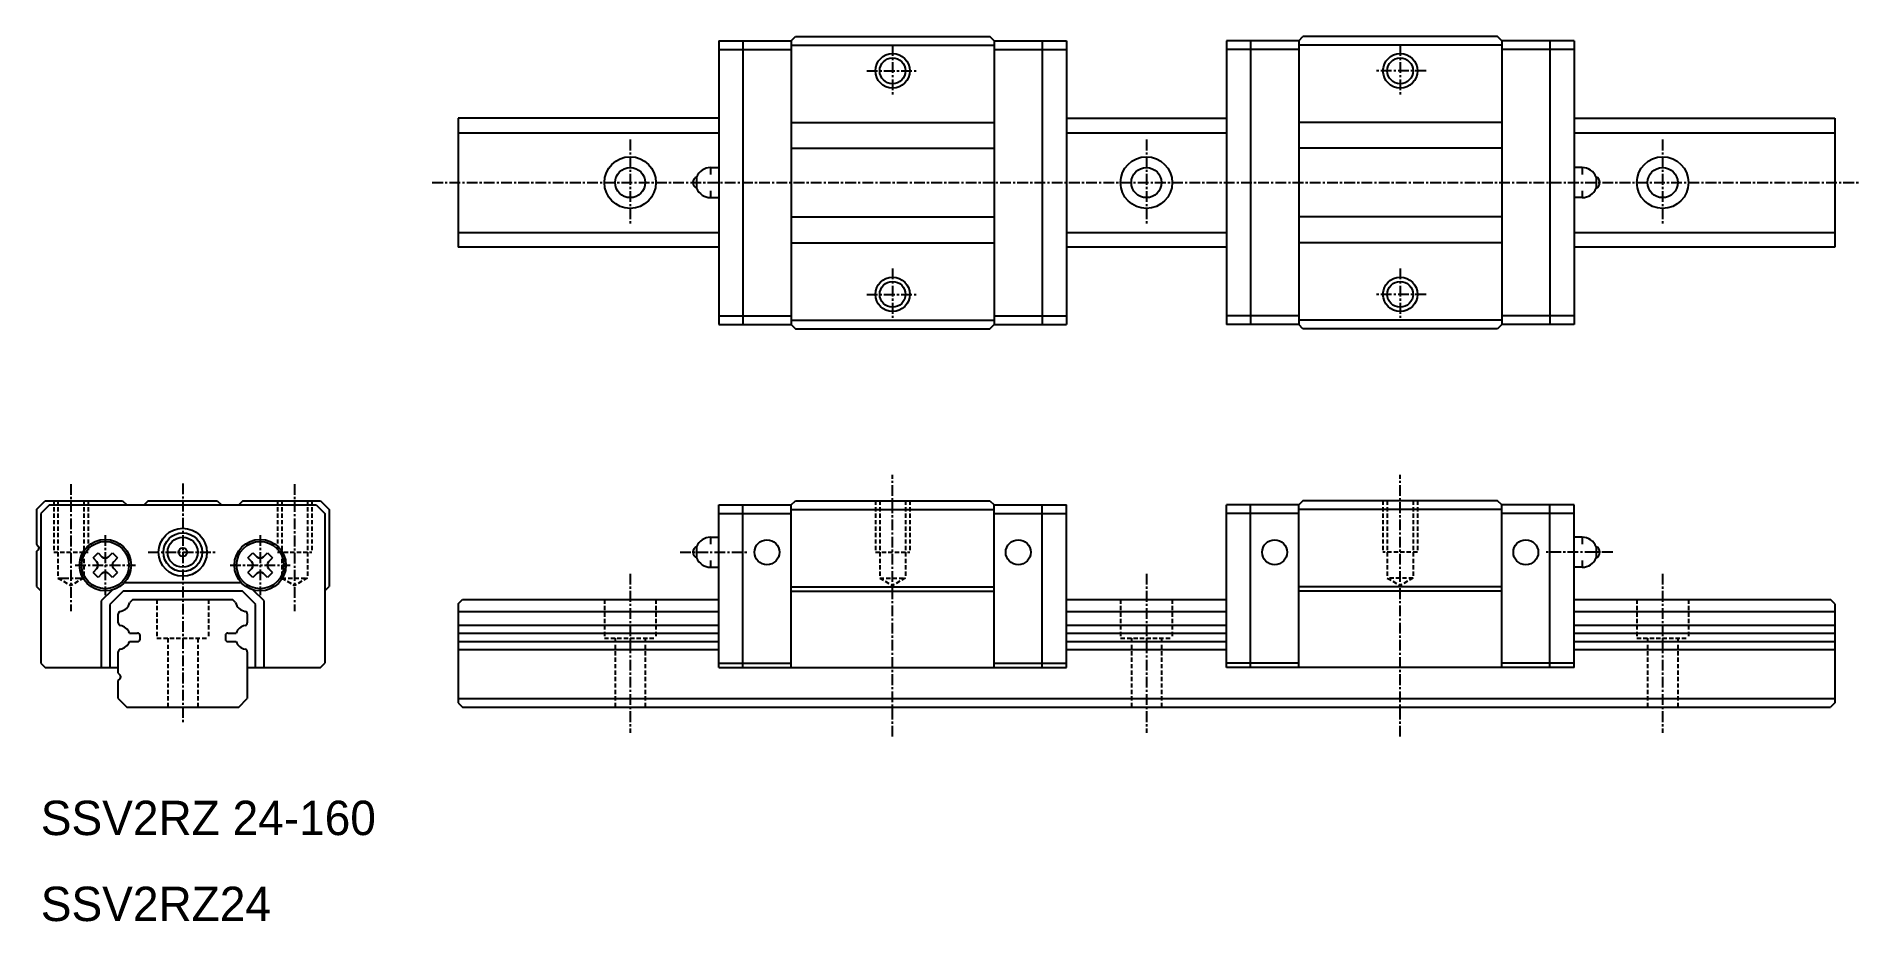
# Model space of a CAD drawing. Extents: x 10 to 221, y 10 to 113.
import ezdxf

# ---------------------------------------------------------------- set-up
doc = ezdxf.new("R2010")
doc.units = 0
doc.linetypes.add('CENTER', pattern=[2, 1.25, -0.25, 0.25, -0.25])
doc.linetypes.add('DASHED', pattern=[0.75, 0.5, -0.25])
doc.layers.get('0').update_dxf_attribs({"linetype": 'CONTINUOUS'})
doc.layers.add('CENTER', color=1, linetype='CENTER')

msp = doc.modelspace()

# ---------------------------------------------------------------- linework, layer by layer
at = {"color": 7, "linetype": 'CONTINUOUS'}
for p, q in [((88.800502, 112.399994), (88.800502, 79.399994)), ((88.800502, 112.399994), (97.200496, 112.399994)), ((91.600505, 112.399994), (91.600505, 79.399994)), ((97.200487, 112.399948), (97.700487, 112.899956)), ((97.200502, 112.399994), (97.200502, 79.399994)), ((97.700481, 112.899994), (120.300487, 112.899994)), ((120.80047, 112.399956), (120.300464, 112.899948)), ((120.800487, 112.399994), (120.800487, 79.399994)), ((120.800517, 112.399994), (129.200526, 112.399994)), ((126.400523, 112.399994), (126.400523, 79.399994)), ((129.200496, 112.399994), (129.200496, 79.399994)), ((156.199483, 112.399994), (147.799474, 112.399994)), ((147.799504, 112.399994), (147.799504, 79.399994)), ((150.599477, 112.399994), (150.599477, 79.399994)), ((156.199513, 112.399994), (156.199513, 79.399994)), ((156.19953, 112.399956), (156.699536, 112.899948)), ((179.299519, 112.899994), (156.699513, 112.899994)), ((179.799513, 112.399948), (179.299513, 112.899956)), ((179.799498, 112.399994), (179.799498, 79.399994)), ((188.199498, 112.399994), (179.799504, 112.399994)), ((185.399495, 112.399994), (185.399495, 79.399994)), ((188.199498, 112.399994), (188.199498, 79.399994)), ((88.800502, 111.399994), (97.200496, 111.399994)), ((97.200496, 111.899994), (120.800517, 111.899994)), ((120.800517, 111.399994), (129.200526, 111.399994)), ((156.199483, 111.399994), (147.799474, 111.399994)), ((179.799504, 111.899994), (156.199483, 111.899994)), ((188.199498, 111.399994), (179.799504, 111.399994)), ((88.800502, 103.399994), (58.5, 103.399994)), ((58.5, 103.399994), (58.5, 88.399994)), ((97.200496, 102.899994), (120.800517, 102.899994)), ((129.200526, 103.399933), (147.799504, 103.399933)), ((179.799504, 102.899994), (156.199483, 102.899994)), ((188.199498, 103.399933), (218.5, 103.399933)), ((218.5, 103.399933), (218.5, 88.399933)), ((58.5, 101.694412), (88.800487, 101.694412)), ((97.200496, 99.899994), (120.800517, 99.899994)), ((129.200526, 101.694428), (147.799504, 101.694428)), ((179.799504, 99.899994), (156.199483, 99.899994)), ((188.199498, 101.694428), (218.5, 101.694428)), ((87.850505, 97.649994), (88.800502, 97.649994)), ((87.850505, 97.649994), (87.850505, 96.849991)), ((189.149495, 97.649994), (188.199498, 97.649994)), ((189.149495, 97.649994), (189.149495, 96.849991)), ((86.222728, 96.542511), (86.222728, 95.257477)), ((190.777272, 96.542511), (190.777272, 95.257477)), ((87.850505, 94.949982), (87.850505, 94.149994)), ((87.850505, 94.149994), (88.800502, 94.149994)), ((189.149495, 94.149994), (188.199498, 94.149994)), ((189.149495, 94.949982), (189.149495, 94.149994)), ((97.200496, 91.899994), (120.800517, 91.899994)), ((179.799504, 91.899994), (156.199483, 91.899994)), ((58.5, 90.10553), (88.800487, 90.10553)), ((129.200526, 90.105515), (147.799504, 90.105515)), ((188.199498, 90.105515), (218.5, 90.105515)), ((88.800502, 88.399994), (58.5, 88.399994)), ((97.200496, 88.899994), (120.800517, 88.899994)), ((147.799504, 88.399933), (129.200526, 88.399933)), ((179.799504, 88.899994), (156.199483, 88.899994)), ((218.5, 88.399933), (188.199498, 88.399933)), ((88.800502, 80.399994), (97.200496, 80.399994)), ((88.800502, 79.399994), (97.200496, 79.399994)), ((97.200466, 79.400002), (97.700451, 78.900009)), ((97.200496, 79.899994), (120.800517, 79.899994)), ((97.700481, 78.899994), (120.300471, 78.899994)), ((120.300489, 78.900002), (120.800496, 79.400017)), ((120.800517, 80.399994), (129.200526, 80.399994)), ((120.800517, 79.399994), (129.200526, 79.399994)), ((156.199483, 80.399994), (147.799474, 80.399994)), ((156.199483, 79.399994), (147.799474, 79.399994)), ((179.799504, 79.899994), (156.199483, 79.899994)), ((156.699511, 78.900002), (156.199504, 79.400017)), ((179.299519, 78.899994), (156.699529, 78.899994)), ((179.799534, 79.400002), (179.299549, 78.900009)), ((188.199498, 80.399994), (179.799504, 80.399994)), ((188.199498, 79.399994), (179.799504, 79.399994)), ((9.5, 57.890961), (9.5, 53.824249)), ((9.500025, 57.890961), (10.500037, 58.890976)), ((10, 57.399963), (10, 40)), ((11.000004, 58.399971), (10.000006, 57.399963)), ((10.509033, 58.899994), (19.500031, 58.899994)), ((11, 58.399979), (42, 58.399979)), ((19.500035, 58.899979), (20.000057, 58.399956)), ((22.500048, 58.899971), (22.000057, 58.399963)), ((22.500046, 58.899994), (30.500015, 58.899994)), ((30.500025, 58.899986), (31.000025, 58.399986)), ((33.500027, 58.899986), (33.000036, 58.399979)), ((33.500046, 58.899994), (42.490997, 58.899994)), ((41.999996, 58.399971), (43.000004, 57.399956)), ((42.500004, 58.890976), (43.500008, 57.890961)), ((43, 57.399963), (43, 40)), ((43.5, 57.890961), (43.5, 48.899994)), ((88.800502, 39.499994), (88.800502, 58.399979)), ((88.800502, 58.399979), (97.200502, 58.399979)), ((88.800502, 57.399963), (97.200502, 57.399963)), ((91.600505, 39.5), (91.600505, 58.399979)), ((97.200501, 58.399962), (97.700498, 58.899964)), ((97.200502, 39.499994), (97.200502, 58.399979)), ((97.200511, 57.890976), (120.800517, 57.890976)), ((97.700511, 58.899994), (120.300487, 58.899994)), ((120.300485, 58.899977), (120.8005, 58.399954)), ((120.800487, 39.5), (120.800487, 58.399979)), ((120.800502, 58.399979), (129.200496, 58.399979)), ((120.800502, 57.399963), (129.200496, 57.399963)), ((126.400508, 39.5), (126.400508, 58.399979)), ((129.200496, 39.5), (129.200496, 58.399979)), ((156.199498, 58.399979), (147.799504, 58.399979)), ((147.799504, 39.5), (147.799504, 58.399979)), ((156.199498, 57.399963), (147.799504, 57.399963)), ((150.599492, 39.5), (150.599492, 58.399979)), ((179.799489, 57.890976), (156.199483, 57.890976)), ((156.699515, 58.899977), (156.1995, 58.399954)), ((156.199513, 39.5), (156.199513, 58.399979)), ((179.299489, 58.899994), (156.699513, 58.899994)), ((179.799499, 58.399962), (179.299502, 58.899964)), ((179.799498, 39.499994), (179.799498, 58.399979)), ((188.199498, 58.399979), (179.799498, 58.399979)), ((188.199498, 57.399963), (179.799498, 57.399963)), ((185.399495, 39.5), (185.399495, 58.399979)), ((188.199498, 39.499994), (188.199498, 58.399979)), ((9.500015, 53.824265), (9.71216, 53.612114)), ((9.500015, 52.975723), (9.71216, 53.187874)), ((86.222728, 53.542511), (86.222728, 52.257462)), ((87.850505, 54.649979), (88.800502, 54.649979)), ((87.850505, 54.649979), (87.850505, 53.849976)), ((189.149495, 54.649979), (188.199498, 54.649979)), ((189.149495, 54.649979), (189.149495, 53.849976)), ((190.777272, 53.542511), (190.777272, 52.257462)), ((9.5, 52.975708), (9.5, 48.899994)), ((16.078821, 52.23761), (16.662376, 52.821167)), ((16.078833, 52.23761), (16.527572, 51.788872)), ((16.527575, 51.011055), (16.078835, 50.562317)), ((16.662376, 52.821152), (17.111115, 52.372414)), ((17.888941, 52.372421), (18.33768, 52.821167)), ((18.337681, 52.821182), (18.921225, 52.237633)), ((18.921221, 50.562309), (18.472482, 51.011047)), ((18.472485, 51.788879), (18.921224, 52.237618)), ((34.52754, 51.011047), (34.078801, 50.562309)), ((34.078818, 52.237633), (34.662363, 52.821182)), ((34.078819, 52.237618), (34.527558, 51.788879)), ((34.662363, 52.821167), (35.111102, 52.372421)), ((35.888917, 52.372406), (36.337656, 52.821144)), ((36.337645, 52.821167), (36.9212, 52.23761)), ((36.472461, 51.788857), (36.9212, 52.237602)), ((36.921207, 50.562317), (36.472468, 51.011055)), ((87.850505, 51.949982), (87.850505, 51.149979)), ((87.850505, 51.149979), (88.800502, 51.149979)), ((189.149495, 51.149979), (188.199498, 51.149979)), ((189.149495, 51.949982), (189.149495, 51.149979)), ((9.500004, 48.899986), (10.000004, 48.399986)), ((16.66238, 49.97879), (16.078836, 50.562332)), ((17.111119, 50.427513), (16.66238, 49.978775)), ((18.337676, 49.978767), (17.888937, 50.427506)), ((18.921221, 50.562325), (18.337666, 49.978767)), ((19.736084, 49.399994), (33.263931, 49.399994)), ((34.662355, 49.978767), (34.078801, 50.562325)), ((35.111095, 50.42749), (34.662355, 49.978752)), ((36.337664, 49.978775), (35.888924, 50.427513)), ((36.921207, 50.562332), (36.337663, 49.97879)), ((42.999996, 48.399986), (43.499996, 48.899986)), ((97.200511, 48.890991), (120.800517, 48.890991)), ((179.799489, 48.890991), (156.199483, 48.890991)), ((17.025009, 47.234207), (17.025009, 39.5)), ((18.299205, 48.508385), (17.02503, 47.234207)), ((18.025009, 46.819992), (18.025009, 39.5)), ((19.605026, 48.399994), (18.025031, 46.819992)), ((19.605011, 48.399994), (33.395004, 48.399994)), ((20.705575, 47.399986), (20.355572, 47.04998)), ((20.705566, 47.399994), (32.294464, 47.399994)), ((32.644461, 47.049996), (32.294468, 47.399986)), ((34.975023, 46.819985), (33.395017, 48.399994)), ((35.975024, 47.2342), (34.700838, 48.508385)), ((34.975006, 39.5), (34.975006, 46.819992)), ((35.975006, 39.5), (35.975006, 47.234207)), ((58.5, 46.899994), (58.5, 35.399994)), ((58.500008, 46.899995), (59.000008, 47.399996)), ((59.000006, 47.399994), (88.800502, 47.399994)), ((97.200511, 48.390991), (120.800517, 48.390991)), ((129.200496, 47.399994), (147.799504, 47.399994)), ((179.799489, 48.390991), (156.199483, 48.390991)), ((188.199498, 47.399994), (217.999994, 47.399994)), ((218.499992, 46.899995), (217.999992, 47.399996)), ((218.5, 46.899994), (218.5, 35.399994)), ((19, 44.673309), (19, 45.726669)), ((34, 45.726669), (34, 44.673309)), ((58.5, 46), (88.800502, 46)), ((129.200496, 46), (147.799504, 46)), ((188.199498, 46), (218.5, 46)), ((20.307678, 43.5), (21.250015, 43.5)), ((20.307678, 42.5), (21.250015, 42.5)), ((21.550018, 42.799988), (21.550018, 43.199997)), ((31.450012, 43.199997), (31.450012, 42.799988)), ((31.75, 43.5), (32.692337, 43.5)), ((31.75, 42.5), (32.692337, 42.5)), ((58.5, 44.399994), (88.800502, 44.399994)), ((58.5, 43.5), (88.800502, 43.5)), ((58.5, 42.5), (88.800502, 42.5)), ((129.200496, 44.399994), (147.799504, 44.399994)), ((129.200496, 43.5), (147.799504, 43.5)), ((129.200496, 42.5), (147.799504, 42.5)), ((188.199498, 44.399994), (218.5, 44.399994)), ((188.199498, 43.5), (218.5, 43.5)), ((188.199498, 42.5), (218.5, 42.5)), ((19, 38.824265), (19, 41.326676)), ((34, 41.326676), (34, 35.899994)), ((58.5, 41.600006), (88.800502, 41.600006)), ((129.200496, 41.600006), (147.799504, 41.600006)), ((188.199498, 41.600006), (218.5, 41.600006)), ((10.000023, 39.999985), (10.500023, 39.499985)), ((10.509033, 39.5), (19, 39.5)), ((19.000014, 38.824265), (19.212148, 38.612137)), ((19.000014, 37.975731), (19.212148, 38.187866)), ((34, 39.5), (42.490997, 39.5)), ((42.500004, 39.5), (43.000004, 40)), ((88.800502, 40), (97.200511, 40)), ((88.800502, 39.499994), (129.200496, 39.499994)), ((120.800517, 40), (129.200496, 40)), ((156.199483, 40), (147.799504, 40)), ((188.199498, 39.499994), (147.799504, 39.499994)), ((188.199498, 40), (179.799489, 40)), ((19, 35.899994), (19, 37.975723)), ((19.000022, 35.900002), (20.000022, 34.900002)), ((20.000015, 34.899994), (33, 34.899994)), ((33.000021, 34.900002), (34.00001, 35.899994)), ((58.499985, 35.399997), (59, 34.89999)), ((58.5, 35.899979), (218.5, 35.899979)), ((58.999996, 34.899994), (218.000004, 34.899994)), ((218.500015, 35.399997), (218, 34.89999))]:
    msp.add_line(p, q, dxfattribs=at)
at = {"color": 3, "linetype": 'DASHED'}
for p, q in [((11.5, 58.900033), (11.5, 52.900033)), ((12, 58.900033), (12, 49.900033)), ((15, 58.900033), (15, 49.900033)), ((15.5, 58.900033), (15.5, 52.900033)), ((37.5, 58.900033), (37.5, 52.900033)), ((38, 58.900033), (38, 49.900033)), ((41, 58.900033), (41, 49.900033)), ((41.5, 58.900033), (41.5, 52.900033)), ((107.000499, 58.900033), (107.000499, 52.900033)), ((107.500499, 58.900033), (107.500499, 49.900033)), ((110.500499, 58.900033), (110.500499, 49.900033)), ((111.000499, 58.900033), (111.000499, 52.900033)), ((165.999501, 58.900033), (165.999501, 52.900033)), ((166.499501, 58.900033), (166.499501, 49.900033)), ((169.499501, 58.900033), (169.499501, 49.900033)), ((169.999501, 58.900033), (169.999501, 52.900033)), ((11.5, 52.900033), (15.5, 52.900033)), ((37.5, 52.900033), (41.5, 52.900033)), ((107.000499, 52.900033), (111.000499, 52.900033)), ((169.999501, 52.900033), (165.999501, 52.900033)), ((12, 49.900033), (13.5, 49.034007)), ((15, 49.900033), (13.5, 49.034007)), ((38, 49.900033), (41, 49.900033)), ((38, 49.900033), (39.5, 49.034007)), ((41, 49.900033), (39.5, 49.034007)), ((107.500499, 49.900033), (109.000499, 49.034007)), ((107.500499, 49.900033), (110.500499, 49.900033)), ((110.500499, 49.900033), (109.000499, 49.034007)), ((169.499501, 49.900033), (166.499501, 49.900033)), ((166.499501, 49.900033), (167.999501, 49.034007)), ((169.499501, 49.900033), (167.999501, 49.034007)), ((23.5, 47.399993), (23.5, 42.899994)), ((29.5, 47.399993), (29.5, 42.899994)), ((75.5, 47.399994), (75.5, 42.899994)), ((81.5, 47.399994), (81.5, 42.899994)), ((135.5, 47.399994), (135.5, 42.899994)), ((141.5, 47.399994), (141.5, 42.899994)), ((195.5, 47.399994), (195.5, 42.899994)), ((201.5, 47.399994), (201.5, 42.899994)), ((23.5, 42.899994), (29.5, 42.899994)), ((24.75, 42.899994), (24.75, 34.900033)), ((28.25, 42.899994), (28.25, 34.900033)), ((75.5, 42.899994), (81.5, 42.899994)), ((76.75, 42.899994), (76.75, 34.899994)), ((80.25, 42.899994), (80.25, 34.899994)), ((135.5, 42.899994), (141.5, 42.899994)), ((136.75, 42.899994), (136.75, 34.899994)), ((140.25, 42.899994), (140.25, 34.899994)), ((195.5, 42.899994), (201.5, 42.899994)), ((196.75, 42.899994), (196.75, 34.899994)), ((200.25, 42.899994), (200.25, 34.899994))]:
    msp.add_line(p, q, dxfattribs=at)
at = {"color": 3, "linetype": 'CONTINUOUS'}
for centre in [(109.000499, 108.899994), (167.999501, 108.899994), (109.000499, 82.899994), (167.999501, 82.899994)]:
    msp.add_circle(centre, 1.999999, dxfattribs=at)
at = {"color": 7, "linetype": 'CONTINUOUS'}
for centre, radius in [((109.000499, 108.899994), 1.5), ((167.999501, 108.899994), 1.5), ((78.5, 95.899994), 3), ((78.5, 95.899994), 1.75), ((138.5, 95.899994), 3), ((138.5, 95.899994), 1.75), ((198.5, 95.899994), 3), ((198.5, 95.899994), 1.75), ((109.000499, 82.899994), 1.5), ((167.999501, 82.899994), 1.5), ((26.5, 52.899979), 2.799998), ((26.5, 52.899979), 2.249998), ((17.5, 51.399979), 2.999999), ((17.5, 51.399979), 2.749999), ((26.5, 52.899979), 1.749998), ((26.5, 52.899979), 0.5), ((35.5, 51.399979), 2.999999), ((35.5, 51.399979), 2.749999), ((94.400508, 52.899979), 1.449999), ((123.60052, 52.899979), 1.449999), ((153.39948, 52.899979), 1.449999), ((182.599492, 52.899979), 1.449999)]:
    msp.add_circle(centre, radius, dxfattribs=at)
for centre, radius, start, end in [((87.850505, 95.899994), 1.75, 89.999985, 158.459579), ((189.149495, 95.899994), 1.75, 21.540421, 90.000015), ((86.500499, 95.899994), 0.699999, 113.379883, 246.620041), ((190.499501, 95.899994), 0.699999, 293.379959, 66.620117), ((87.850505, 95.899994), 1.749998, 201.540421, 269.999969), ((189.149495, 95.899994), 1.749998, 270.000031, 338.459579), ((9.5, 53.399979), 0.300003, 314.999756, 45.000259), ((86.500499, 52.899979), 0.699999, 113.379883, 246.620041), ((87.850505, 52.899979), 1.749999, 89.999985, 158.459564), ((189.149495, 52.899979), 1.749999, 21.540436, 90.000015), ((190.499501, 52.899979), 0.699999, 293.379959, 66.620117), ((16.138641, 51.399948), 0.55, 315.000061, 44.999931), ((17.5, 52.761337), 0.55, 225, 315), ((18.861374, 51.399948), 0.55, 135, 225), ((34.138641, 51.399948), 0.55, 315.000061, 44.999931), ((35.5, 52.761337), 0.55, 225, 315), ((36.861374, 51.399948), 0.55, 135, 225), ((87.850505, 52.899979), 1.749999, 201.540436, 269.999969), ((189.149495, 52.899979), 1.749999, 270.000031, 338.459564), ((17.5, 50.038605), 0.55, 45, 135), ((35.5, 50.038605), 0.55, 45, 135), ((19, 47.399979), 1.400001, 280.164246, 345.522522), ((34, 47.399979), 1.399998, 194.477463, 259.835785), ((19.300003, 44.673309), 0.3, 180, 259.835693), ((19.300003, 45.726669), 0.299996, 100.164314, 180), ((33.699997, 44.673309), 0.299996, 280.164398, 0), ((33.699997, 45.726669), 0.3, 0, 79.835602), ((19, 42.999985), 1.399999, 20.924854, 79.835754), ((19, 42.999985), 1.400001, 280.164246, 339.075134), ((21.250015, 43.199997), 0.3, 0, 90), ((21.250015, 42.799988), 0.300003, 270, 0), ((31.75, 43.199997), 0.300003, 90, 180), ((31.75, 42.799988), 0.3, 180, 270), ((34, 42.999985), 1.4, 100.16423, 159.07515), ((34, 42.999985), 1.399999, 200.92485, 259.835785), ((19.300003, 41.326676), 0.299996, 100.164314, 180), ((33.699997, 41.326676), 0.3, 0, 79.835602), ((19, 38.399979), 0.300002, 314.999542, 45.00045)]:
    msp.add_arc(centre, radius, start, end, dxfattribs=at)
for p in [(88.800502, 95.899994), (88.800502, 95.899994), (129.200496, 95.899994), (147.799504, 95.899994), (188.199498, 95.899994), (188.199498, 95.899994), (26.5, 58.899994)]:
    msp.add_point(p, dxfattribs=at)
at = {"layer": 'CENTER', "color": 1, "linetype": 'CENTER'}
for p, q in [((109.000499, 111.899994), (109.000499, 105.899994)), ((167.999501, 111.899994), (167.999501, 105.899994)), ((106.000499, 108.899994), (112.000499, 108.899994)), ((170.999501, 108.899994), (164.999501, 108.899994)), ((78.5, 100.899994), (78.5, 90.899994)), ((138.5, 100.899994), (138.5, 90.899994)), ((198.5, 100.899994), (198.5, 90.899994)), ((55.5, 95.899994), (221.5, 95.899994)), ((109.000499, 85.899994), (109.000499, 79.899994)), ((167.999501, 85.899994), (167.999501, 79.899994)), ((106.000499, 82.899994), (112.000499, 82.899994)), ((170.999501, 82.899994), (164.999501, 82.899994)), ((109.000499, 31.458997), (109.000499, 61.899994)), ((167.999501, 31.458997), (167.999501, 61.899994)), ((13.5, 60.838187), (13.5, 46.034007)), ((26.5, 60.899994), (26.5, 32.899994)), ((39.5, 60.838187), (39.5, 46.034007)), ((17.5, 54.899979), (17.5, 47.899979)), ((35.5, 54.899979), (35.5, 47.899979)), ((14, 51.399979), (21, 51.399979)), ((22.5, 52.899979), (30.5, 52.899979)), ((32, 51.399979), (39, 51.399979)), ((84.300487, 52.899979), (92.300487, 52.899979)), ((192.699513, 52.899979), (184.699513, 52.899979)), ((12, 49.900033), (15, 49.900033)), ((78.5, 50.399994), (78.5, 31.899994)), ((138.5, 50.399994), (138.5, 31.899994)), ((198.5, 50.399994), (198.5, 31.899994))]:
    msp.add_line(p, q, dxfattribs=at)

# ---------------------------------------------------------------- texts
at = {"color": 7, "linetype": 'CONTINUOUS'}
for s, p in [('SSV2RZ 24-160', (10, 20)), ('SSV2RZ24', (10, 10))]:
    msp.add_text(s, height=4, dxfattribs=at).set_placement(p)

doc.saveas('drawing.dxf')
